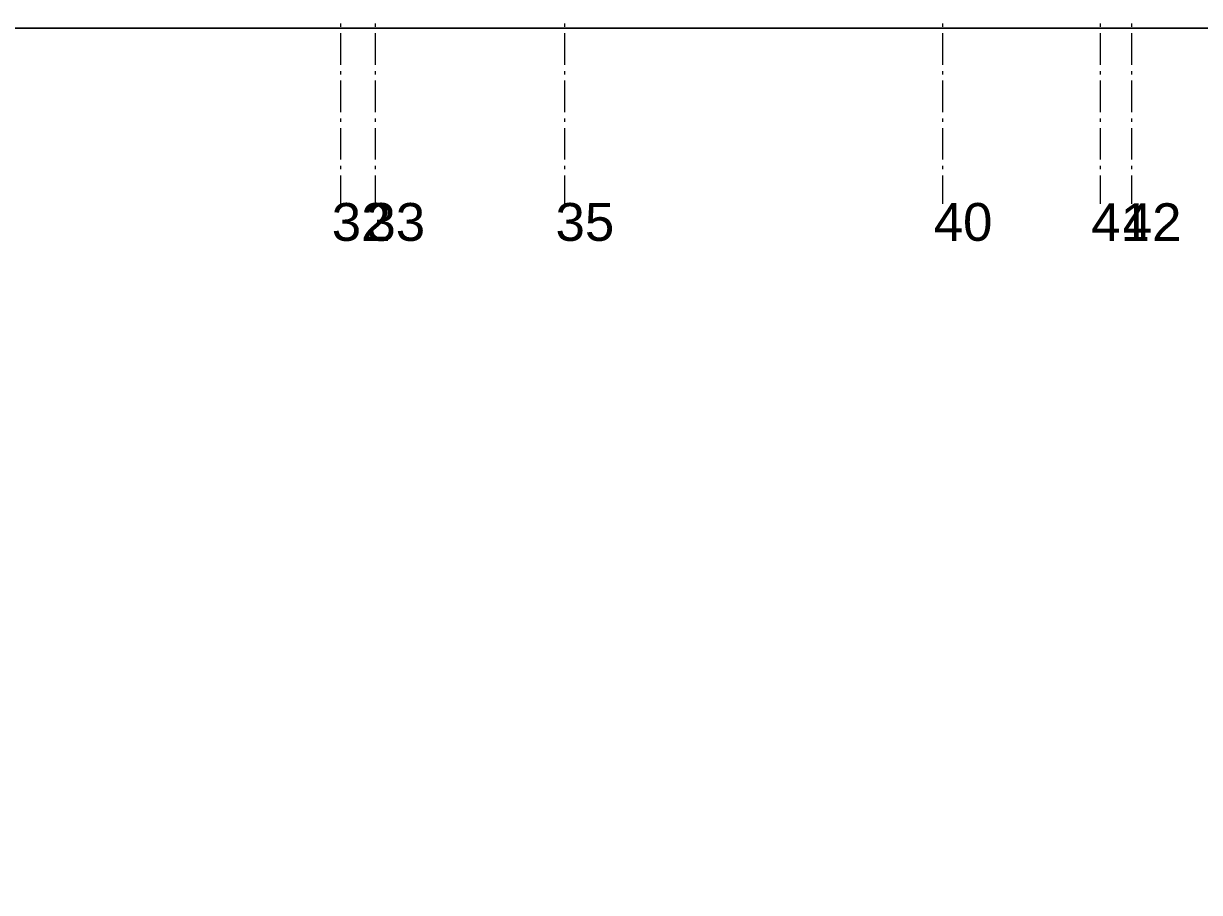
# Model space of a CAD drawing. Header units: millimetres. Extents: x -81576 to 1046824, y -248937 to 691537.
# Drawn here: x 139755 to 158413, y 637747 to 651527 of the extents above; entities that cross this region are included whole.
import ezdxf

# ---------------------------------------------------------------- set-up
doc = ezdxf.new("R2010")
doc.units = ezdxf.units.MM
doc.layers.add('PDF _Геометрия', color=7, linetype='Continuous', true_color=0x1d1d1d)
doc.layers.add('PDF _Текст', color=7, linetype='Continuous')
doc.styles.add('PDF ArialMT', font='arial.ttf')

msp = doc.modelspace()

# ---------------------------------------------------------------- linework, layer by layer
at = {"layer": 'PDF _Геометрия', "color": 7, "lineweight": 9}
msp.add_lwpolyline([(170086, 637747.2), (170086, 640191.1), (173836, 640191.1), (173836, 651451.1), (131636, 651451.1), (173836, 651451.1), (173836, 640191.1), (170086, 640191.1)], close=True, dxfattribs=at)
for points in [[(144786, 651527), (144786, 651474.1)], [(144786, 651374.1), (144786, 650874.1)], [(145336, 651527), (145336, 651474.1)], [(145336, 651374.1), (145336, 650874.1)], [(148336, 651527), (148336, 651474.1)], [(148336, 651374.1), (148336, 650874.1)], [(154336, 651527), (154336, 651474.1)], [(154336, 651374.1), (154336, 650874.1)], [(156836, 651527), (156836, 651474.1)], [(156836, 651374.1), (156836, 650874.1)], [(157336, 651527), (157336, 651474.1)], [(157336, 651374.1), (157336, 650874.1)], [(144786, 650774.1), (144786, 650721.2)], [(144786, 650621.2), (144786, 650121.2)], [(145336, 650774.1), (145336, 650721.2)], [(145336, 650621.2), (145336, 650121.2)], [(148336, 650774.1), (148336, 650721.2)], [(148336, 650621.2), (148336, 650121.2)], [(154336, 650774.1), (154336, 650721.2)], [(154336, 650621.2), (154336, 650121.2)], [(156836, 650774.1), (156836, 650721.2)], [(156836, 650621.2), (156836, 650121.2)], [(157336, 650774.1), (157336, 650721.2)], [(157336, 650621.2), (157336, 650121.2)], [(144786, 650021.2), (144786, 649968.3)], [(144786, 649868.3), (144786, 649368.3)], [(145336, 650021.2), (145336, 649968.3)], [(145336, 649868.3), (145336, 649368.3)], [(148336, 650021.2), (148336, 649968.3)], [(148336, 649868.3), (148336, 649368.3)], [(154336, 650021.2), (154336, 649968.3)], [(154336, 649868.3), (154336, 649368.3)], [(156836, 650021.2), (156836, 649968.3)], [(156836, 649868.3), (156836, 649368.3)], [(157336, 650021.2), (157336, 649968.3)], [(157336, 649868.3), (157336, 649368.3)], [(144786, 649268.3), (144786, 649215.3)], [(144786, 649115.3), (144786, 648666.7)], [(145336, 649268.3), (145336, 649215.3)], [(145336, 649115.3), (145336, 648666.7)], [(148336, 649268.3), (148336, 649215.3)], [(148336, 649115.3), (148336, 648666.7)], [(154336, 649268.3), (154336, 649215.3)], [(154336, 649115.3), (154336, 648666.7)], [(156836, 649268.3), (156836, 649215.3)], [(156836, 649115.3), (156836, 648666.7)], [(157336, 649268.3), (157336, 649215.3)], [(157336, 649115.3), (157336, 648666.7)]]:
    msp.add_lwpolyline(points, dxfattribs=at)

# ---------------------------------------------------------------- texts
at = {"layer": 'PDF _Текст', "char_height": 600, "attachment_point": 4, "style": 'PDF ArialMT'}
for s, insert in [('32', (144645.8, 648376.4)), ('33', (145195.8, 648376.4)), ('35', (148195.8, 648376.4)), ('40', (154195.8, 648376.4)), ('41', (156695.8, 648376.4)), ('42', (157195.8, 648376.4))]:
    msp.add_mtext(s, dxfattribs=dict(at, insert=insert))

doc.saveas('drawing.dxf')
